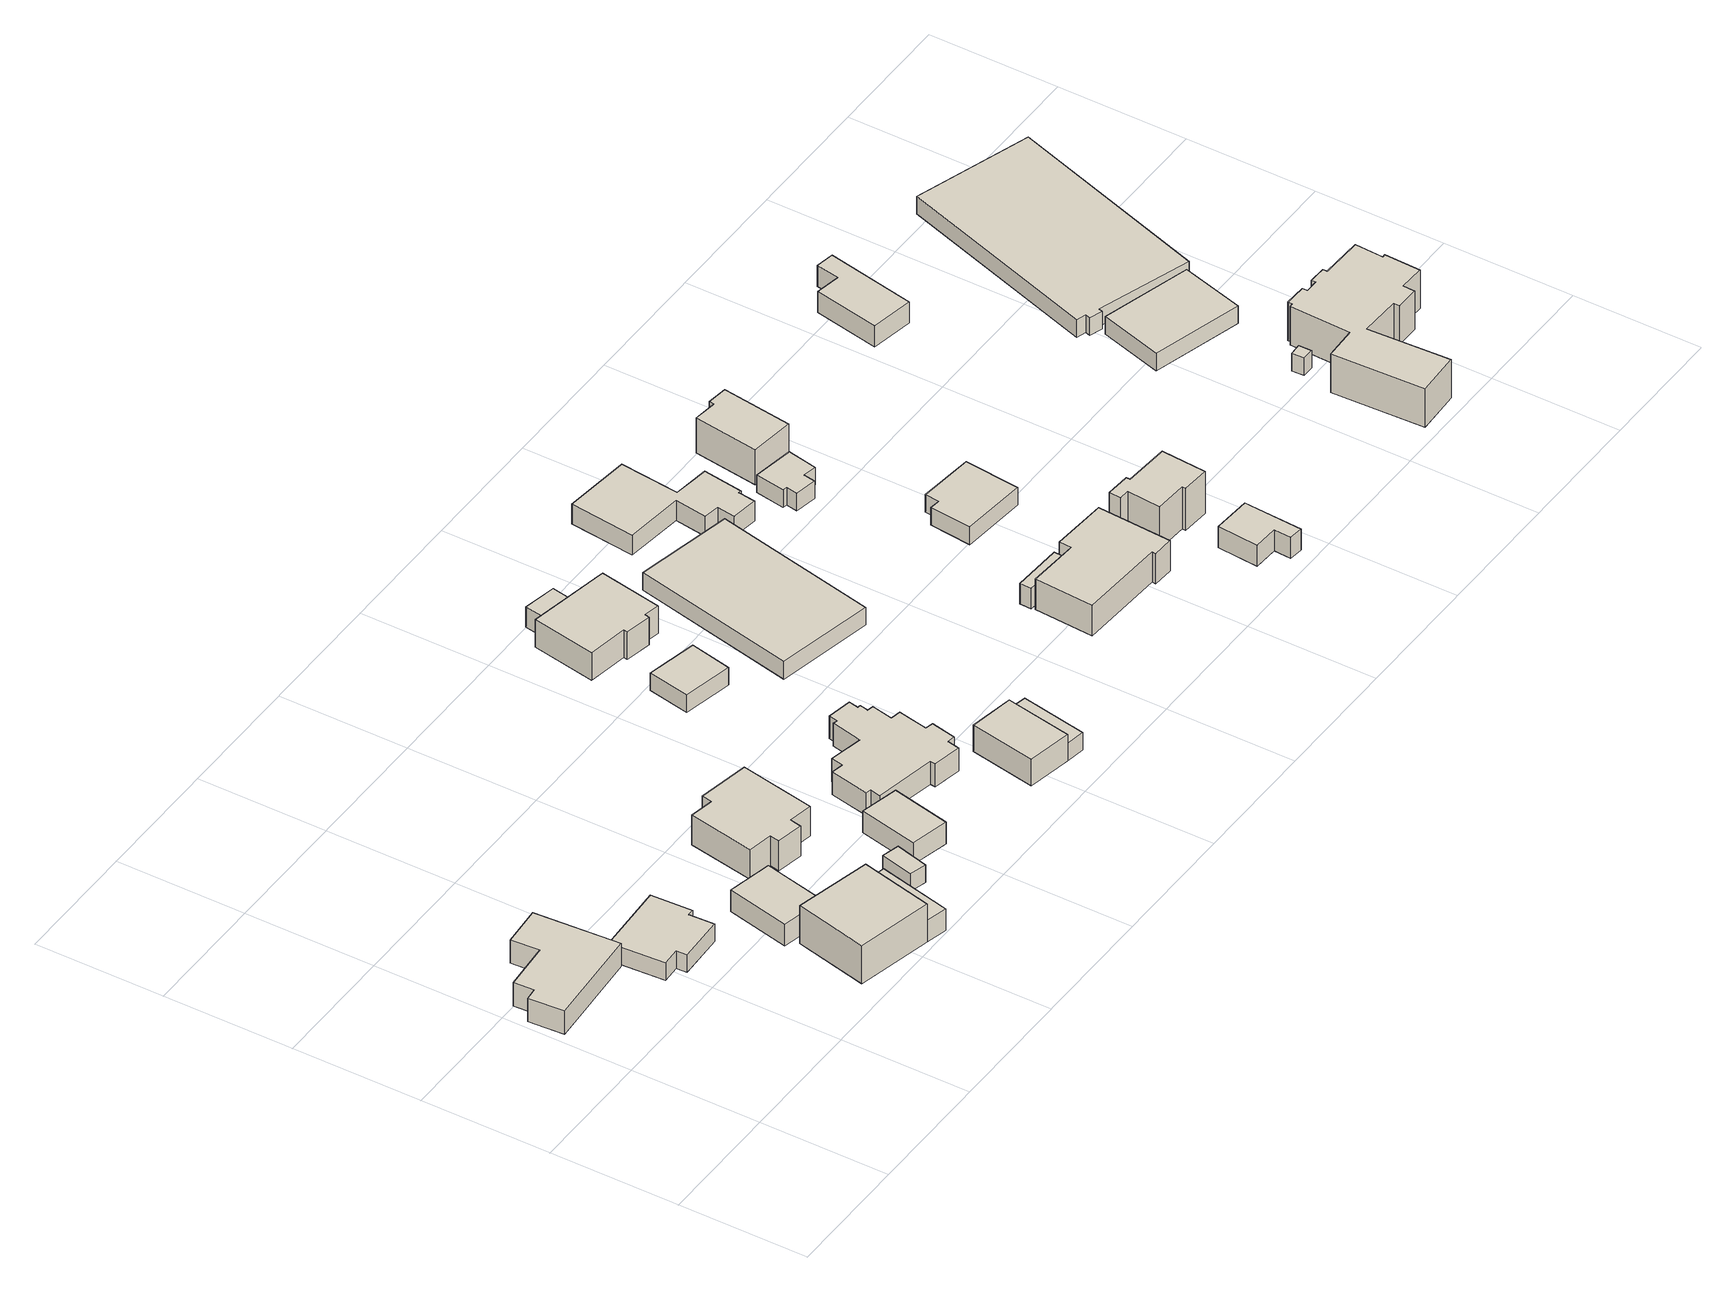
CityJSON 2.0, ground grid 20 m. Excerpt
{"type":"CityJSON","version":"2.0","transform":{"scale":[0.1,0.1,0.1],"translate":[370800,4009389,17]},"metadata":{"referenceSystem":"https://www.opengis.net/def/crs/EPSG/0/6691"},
"CityObjects":{
"building1":{"type":"Building","attributes":{"枝番":1,"利根川水系渡良瀬川洪水浸水想定区域（想定最大規模）.規模":"L2","利根川水系渡良瀬川洪水浸水想定区域（想定最大規模）.浸水ランク":"2","利根川水系渡良瀬川洪水浸水想定区域（想定最大規模）.浸水深":0.82,"利根川水系渡良瀬川洪水浸水想定区域（想定最大規模）.継続時間":11.3,"利根川水系利根川洪水浸水想定区域（計画規模）.規模":"L1","利根川水系利根川洪水浸水想定区域（計画規模）.浸水ランク":"3","利根川水系利根川洪水浸水想定区域（計画規模）.浸水深":3.58,"利根川水系利根川洪水浸水想定区域（想定最大規模）.規模":"L2","利根川水系利根川洪水浸水想定区域（想定最大規模）.浸水ランク":"3","利根川水系利根川洪水浸水想定区域（想定最大規模）.浸水深":4.52,"利根川水系谷田川洪水浸水想定区域（計画規模）.規模":"L1","利根川水系谷田川洪水浸水想定区域（想定最大規模）.規模":"L2","利根川水系谷田川洪水浸水想定区域（想定最大規模）.浸水ランク":"2","利根川水系谷田川洪水浸水想定区域（想定最大規模）.浸水深":0.637,"利根川水系谷田川洪水浸水想定区域（想定最大規模）.継続時間":5.8,"usage":"411","measuredHeight":5.2,"BuildingDetails.prefecture":"10","BuildingDetails.city":"10207","BuildingDetails.surveyYear":2016},"geometry":[{"type":"Solid","lod":"1","boundaries":[[[[0,1,2,3,4,5,6,7]],[[6,8,9,7]],[[5,10,8,6]],[[4,11,10,5]],[[3,12,11,4]],[[2,13,12,3]],[[1,14,13,2]],[[0,15,14,1]],[[7,9,15,0]],[[8,10,11,12,13,14,15,9]]]]}]},
"building2":{"type":"Building","attributes":{"枝番":1,"利根川水系渡良瀬川洪水浸水想定区域（想定最大規模）.規模":"L2","利根川水系渡良瀬川洪水浸水想定区域（想定最大規模）.浸水ランク":"2","利根川水系渡良瀬川洪水浸水想定区域（想定最大規模）.浸水深":1.02,"利根川水系渡良瀬川洪水浸水想定区域（想定最大規模）.継続時間":17,"利根川水系利根川洪水浸水想定区域（計画規模）.規模":"L1","利根川水系利根川洪水浸水想定区域（計画規模）.浸水ランク":"3","利根川水系利根川洪水浸水想定区域（計画規模）.浸水深":3.78,"利根川水系利根川洪水浸水想定区域（想定最大規模）.規模":"L2","利根川水系利根川洪水浸水想定区域（想定最大規模）.浸水ランク":"3","利根川水系利根川洪水浸水想定区域（想定最大規模）.浸水深":4.71,"利根川水系谷田川洪水浸水想定区域（計画規模）.規模":"L1","利根川水系谷田川洪水浸水想定区域（計画規模）.浸水ランク":"1","利根川水系谷田川洪水浸水想定区域（計画規模）.浸水深":0.063,"利根川水系谷田川洪水浸水想定区域（想定最大規模）.規模":"L2","利根川水系谷田川洪水浸水想定区域（想定最大規模）.浸水ランク":"2","利根川水系谷田川洪水浸水想定区域（想定最大規模）.浸水深":0.837,"利根川水系谷田川洪水浸水想定区域（想定最大規模）.継続時間":14.6,"usage":"411","measuredHeight":4.6,"BuildingDetails.prefecture":"10","BuildingDetails.city":"10207","BuildingDetails.surveyYear":2016},"geometry":[{"type":"Solid","lod":"1","boundaries":[[[[16,17,18,19,20,21,22,23]],[[22,24,25,23]],[[21,26,24,22]],[[20,27,26,21]],[[19,28,27,20]],[[18,29,28,19]],[[17,30,29,18]],[[16,31,30,17]],[[23,25,31,16]],[[24,26,27,28,29,30,31,25]]]]}]},
"building3":{"type":"Building","attributes":{"枝番":1,"利根川水系渡良瀬川洪水浸水想定区域（想定最大規模）.規模":"L2","利根川水系渡良瀬川洪水浸水想定区域（想定最大規模）.浸水ランク":"2","利根川水系渡良瀬川洪水浸水想定区域（想定最大規模）.浸水深":1.12,"利根川水系渡良瀬川洪水浸水想定区域（想定最大規模）.継続時間":24.2,"利根川水系利根川洪水浸水想定区域（計画規模）.規模":"L1","利根川水系利根川洪水浸水想定区域（計画規模）.浸水ランク":"3","利根川水系利根川洪水浸水想定区域（計画規模）.浸水深":3.86,"利根川水系利根川洪水浸水想定区域（想定最大規模）.規模":"L2","利根川水系利根川洪水浸水想定区域（想定最大規模）.浸水ランク":"3","利根川水系利根川洪水浸水想定区域（想定最大規模）.浸水深":4.79,"利根川水系谷田川洪水浸水想定区域（計画規模）.規模":"L1","利根川水系谷田川洪水浸水想定区域（計画規模）.浸水ランク":"1","利根川水系谷田川洪水浸水想定区域（計画規模）.浸水深":0.163,"利根川水系谷田川洪水浸水想定区域（想定最大規模）.規模":"L2","利根川水系谷田川洪水浸水想定区域（想定最大規模）.浸水ランク":"2","利根川水系谷田川洪水浸水想定区域（想定最大規模）.浸水深":0.937,"利根川水系谷田川洪水浸水想定区域（想定最大規模）.継続時間":21.8,"usage":"441","measuredHeight":7.2,"BuildingDetails.prefecture":"10","BuildingDetails.city":"10207","BuildingDetails.surveyYear":2016},"geometry":[{"type":"Solid","lod":"1","boundaries":[[[[32,33,34,35]],[[34,36,37,35]],[[33,38,36,34]],[[32,39,38,33]],[[35,37,39,32]],[[36,38,39,37]]]]}]},
"building4":{"type":"Building","attributes":{"枝番":1,"利根川水系渡良瀬川洪水浸水想定区域（想定最大規模）.規模":"L2","利根川水系渡良瀬川洪水浸水想定区域（想定最大規模）.浸水ランク":"2","利根川水系渡良瀬川洪水浸水想定区域（想定最大規模）.浸水深":1.03,"利根川水系渡良瀬川洪水浸水想定区域（想定最大規模）.継続時間":17.9,"利根川水系利根川洪水浸水想定区域（計画規模）.規模":"L1","利根川水系利根川洪水浸水想定区域（計画規模）.浸水ランク":"3","利根川水系利根川洪水浸水想定区域（計画規模）.浸水深":3.76,"利根川水系利根川洪水浸水想定区域（想定最大規模）.規模":"L2","利根川水系利根川洪水浸水想定区域（想定最大規模）.浸水ランク":"3","利根川水系利根川洪水浸水想定区域（想定最大規模）.浸水深":4.69,"利根川水系谷田川洪水浸水想定区域（計画規模）.規模":"L1","利根川水系谷田川洪水浸水想定区域（計画規模）.浸水ランク":"1","利根川水系谷田川洪水浸水想定区域（計画規模）.浸水深":0.063,"利根川水系谷田川洪水浸水想定区域（想定最大規模）.規模":"L2","利根川水系谷田川洪水浸水想定区域（想定最大規模）.浸水ランク":"2","利根川水系谷田川洪水浸水想定区域（想定最大規模）.浸水深":0.837,"利根川水系谷田川洪水浸水想定区域（想定最大規模）.継続時間":17.3,"usage":"411","measuredHeight":4,"BuildingDetails.prefecture":"10","BuildingDetails.city":"10207","BuildingDetails.surveyYear":2016},"geometry":[{"type":"Solid","lod":"1","boundaries":[[[[40,41,42,43]],[[42,44,45,43]],[[41,46,44,42]],[[40,47,46,41]],[[43,45,47,40]],[[44,46,47,45]]]]}]},
"building5":{"type":"Building","attributes":{"枝番":1,"利根川水系渡良瀬川洪水浸水想定区域（想定最大規模）.規模":"L2","利根川水系渡良瀬川洪水浸水想定区域（想定最大規模）.浸水ランク":"2","利根川水系渡良瀬川洪水浸水想定区域（想定最大規模）.浸水深":1.23,"利根川水系渡良瀬川洪水浸水想定区域（想定最大規模）.継続時間":24.2,"利根川水系利根川洪水浸水想定区域（計画規模）.規模":"L1","利根川水系利根川洪水浸水想定区域（計画規模）.浸水ランク":"3","利根川水系利根川洪水浸水想定区域（計画規模）.浸水深":3.96,"利根川水系利根川洪水浸水想定区域（想定最大規模）.規模":"L2","利根川水系利根川洪水浸水想定区域（想定最大規模）.浸水ランク":"3","利根川水系利根川洪水浸水想定区域（想定最大規模）.浸水深":4.89,"利根川水系谷田川洪水浸水想定区域（計画規模）.規模":"L1","利根川水系谷田川洪水浸水想定区域（計画規模）.浸水ランク":"1","利根川水系谷田川洪水浸水想定区域（計画規模）.浸水深":0.263,"利根川水系谷田川洪水浸水想定区域（想定最大規模）.規模":"L2","利根川水系谷田川洪水浸水想定区域（想定最大規模）.浸水ランク":"2","利根川水系谷田川洪水浸水想定区域（想定最大規模）.浸水深":1.04,"利根川水系谷田川洪水浸水想定区域（想定最大規模）.継続時間":21.8,"measuredHeight":4.7,"BuildingDetails.prefecture":"10","BuildingDetails.city":"10207"},"geometry":[{"type":"Solid","lod":"1","boundaries":[[[[35,34,48,49]],[[48,50,51,49]],[[34,52,50,48]],[[35,53,52,34]],[[49,51,53,35]],[[50,52,53,51]]]]}]},
"building6":{"type":"Building","attributes":{"枝番":1,"利根川水系渡良瀬川洪水浸水想定区域（想定最大規模）.規模":"L2","利根川水系渡良瀬川洪水浸水想定区域（想定最大規模）.浸水ランク":"2","利根川水系渡良瀬川洪水浸水想定区域（想定最大規模）.浸水深":1.12,"利根川水系渡良瀬川洪水浸水想定区域（想定最大規模）.継続時間":24.2,"利根川水系利根川洪水浸水想定区域（計画規模）.規模":"L1","利根川水系利根川洪水浸水想定区域（計画規模）.浸水ランク":"3","利根川水系利根川洪水浸水想定区域（計画規模）.浸水深":3.85,"利根川水系利根川洪水浸水想定区域（想定最大規模）.規模":"L2","利根川水系利根川洪水浸水想定区域（想定最大規模）.浸水ランク":"3","利根川水系利根川洪水浸水想定区域（想定最大規模）.浸水深":4.78,"利根川水系谷田川洪水浸水想定区域（計画規模）.規模":"L1","利根川水系谷田川洪水浸水想定区域（計画規模）.浸水ランク":"1","利根川水系谷田川洪水浸水想定区域（計画規模）.浸水深":0.163,"利根川水系谷田川洪水浸水想定区域（想定最大規模）.規模":"L2","利根川水系谷田川洪水浸水想定区域（想定最大規模）.浸水ランク":"2","利根川水系谷田川洪水浸水想定区域（想定最大規模）.浸水深":0.937,"利根川水系谷田川洪水浸水想定区域（想定最大規模）.継続時間":21.8,"usage":"411","BuildingDetails.prefecture":"10","BuildingDetails.city":"10207","BuildingDetails.surveyYear":2016},"geometry":[{"type":"Solid","lod":"1","boundaries":[[[[54,55,56,57]],[[56,58,59,57]],[[55,60,58,56]],[[54,61,60,55]],[[57,59,61,54]],[[58,60,61,59]]]]}]},
"building7":{"type":"Building","attributes":{"枝番":1,"利根川水系渡良瀬川洪水浸水想定区域（想定最大規模）.規模":"L2","利根川水系渡良瀬川洪水浸水想定区域（想定最大規模）.浸水ランク":"2","利根川水系渡良瀬川洪水浸水想定区域（想定最大規模）.浸水深":0.51,"利根川水系渡良瀬川洪水浸水想定区域（想定最大規模）.継続時間":17.9,"利根川水系利根川洪水浸水想定区域（計画規模）.規模":"L1","利根川水系利根川洪水浸水想定区域（計画規模）.浸水ランク":"3","利根川水系利根川洪水浸水想定区域（計画規模）.浸水深":3.28,"利根川水系利根川洪水浸水想定区域（想定最大規模）.規模":"L2","利根川水系利根川洪水浸水想定区域（想定最大規模）.浸水ランク":"3","利根川水系利根川洪水浸水想定区域（想定最大規模）.浸水深":4.21,"利根川水系谷田川洪水浸水想定区域（計画規模）.規模":"L1","利根川水系谷田川洪水浸水想定区域（計画規模）.浸水ランク":"1","利根川水系谷田川洪水浸水想定区域（計画規模）.浸水深":0.063,"利根川水系谷田川洪水浸水想定区域（想定最大規模）.規模":"L2","利根川水系谷田川洪水浸水想定区域（想定最大規模）.浸水ランク":"1","利根川水系谷田川洪水浸水想定区域（想定最大規模）.浸水深":0.337,"利根川水系谷田川洪水浸水想定区域（想定最大規模）.継続時間":17.3,"usage":"411","measuredHeight":7.4,"BuildingDetails.prefecture":"10","BuildingDetails.city":"10207","BuildingDetails.surveyYear":2016},"geometry":[{"type":"Solid","lod":"1","boundaries":[[[[62,63,64,65,66,67,68,69,70,71]],[[70,72,73,71]],[[69,74,72,70]],[[68,75,74,69]],[[67,76,75,68]],[[66,77,76,67]],[[65,78,77,66]],[[64,79,78,65]],[[63,80,79,64]],[[62,81,80,63]],[[71,73,81,62]],[[72,74,75,76,77,78,79,80,81,73]]]]}]},
"building8":{"type":"Building","attributes":{"枝番":1,"利根川水系渡良瀬川洪水浸水想定区域（想定最大規模）.規模":"L2","利根川水系渡良瀬川洪水浸水想定区域（想定最大規模）.浸水ランク":"2","利根川水系渡良瀬川洪水浸水想定区域（想定最大規模）.浸水深":1.11,"利根川水系渡良瀬川洪水浸水想定区域（想定最大規模）.継続時間":18.5,"利根川水系利根川洪水浸水想定区域（計画規模）.規模":"L1","利根川水系利根川洪水浸水想定区域（計画規模）.浸水ランク":"3","利根川水系利根川洪水浸水想定区域（計画規模）.浸水深":3.85,"利根川水系利根川洪水浸水想定区域（想定最大規模）.規模":"L2","利根川水系利根川洪水浸水想定区域（想定最大規模）.浸水ランク":"3","利根川水系利根川洪水浸水想定区域（想定最大規模）.浸水深":4.78,"利根川水系谷田川洪水浸水想定区域（計画規模）.規模":"L1","利根川水系谷田川洪水浸水想定区域（計画規模）.浸水ランク":"1","利根川水系谷田川洪水浸水想定区域（計画規模）.浸水深":0.163,"利根川水系谷田川洪水浸水想定区域（想定最大規模）.規模":"L2","利根川水系谷田川洪水浸水想定区域（想定最大規模）.浸水ランク":"2","利根川水系谷田川洪水浸水想定区域（想定最大規模）.浸水深":0.937,"利根川水系谷田川洪水浸水想定区域（想定最大規模）.継続時間":18.9,"usage":"411","measuredHeight":5,"BuildingDetails.prefecture":"10","BuildingDetails.city":"10207","BuildingDetails.surveyYear":2016},"geometry":[{"type":"Solid","lod":"1","boundaries":[[[[82,83,84,85]],[[84,86,87,85]],[[83,88,86,84]],[[82,89,88,83]],[[85,87,89,82]],[[86,88,89,87]]]]}]},
"building9":{"type":"Building","attributes":{"枝番":1,"利根川水系渡良瀬川洪水浸水想定区域（想定最大規模）.規模":"L2","利根川水系渡良瀬川洪水浸水想定区域（想定最大規模）.浸水ランク":"2","利根川水系渡良瀬川洪水浸水想定区域（想定最大規模）.浸水深":0.91,"利根川水系渡良瀬川洪水浸水想定区域（想定最大規模）.継続時間":18.5,"利根川水系利根川洪水浸水想定区域（計画規模）.規模":"L1","利根川水系利根川洪水浸水想定区域（計画規模）.浸水ランク":"3","利根川水系利根川洪水浸水想定区域（計画規模）.浸水深":3.65,"利根川水系利根川洪水浸水想定区域（想定最大規模）.規模":"L2","利根川水系利根川洪水浸水想定区域（想定最大規模）.浸水ランク":"3","利根川水系利根川洪水浸水想定区域（想定最大規模）.浸水深":4.58,"利根川水系谷田川洪水浸水想定区域（計画規模）.規模":"L1","利根川水系谷田川洪水浸水想定区域（計画規模）.浸水ランク":"1","利根川水系谷田川洪水浸水想定区域（計画規模）.浸水深":0.063,"利根川水系谷田川洪水浸水想定区域（想定最大規模）.規模":"L2","利根川水系谷田川洪水浸水想定区域（想定最大規模）.浸水ランク":"2","利根川水系谷田川洪水浸水想定区域（想定最大規模）.浸水深":0.737,"利根川水系谷田川洪水浸水想定区域（想定最大規模）.継続時間":18.9,"usage":"411","measuredHeight":7.9,"BuildingDetails.prefecture":"10","BuildingDetails.city":"10207","BuildingDetails.surveyYear":2016},"geometry":[{"type":"Solid","lod":"1","boundaries":[[[[90,91,92,93,94,95,96,97,98,99,100,101,102,103,104,105,106,107,108,109,110,111,112,113]],[[112,114,115,113]],[[111,116,114,112]],[[110,117,116,111]],[[109,118,117,110]],[[108,119,118,109]],[[107,120,119,108]],[[106,121,120,107]],[[105,122,121,106]],[[104,123,122,105]],[[103,124,123,104]],[[102,125,124,103]],[[101,126,125,102]],[[100,127,126,101]],[[99,128,127,100]],[[98,129,128,99]],[[97,130,129,98]],[[96,131,130,97]],[[95,132,131,96]],[[94,133,132,95]],[[93,134,133,94]],[[92,135,134,93]],[[91,136,135,92]],[[90,137,136,91]],[[113,115,137,90]],[[114,116,117,118,119,120,121,122,123,124,125,126,127,128,129,130,131,132,133,134,135,136,137,115]]]]}]},
"building10":{"type":"Building","attributes":{"枝番":1,"利根川水系渡良瀬川洪水浸水想定区域（想定最大規模）.規模":"L2","利根川水系渡良瀬川洪水浸水想定区域（想定最大規模）.浸水ランク":"2","利根川水系渡良瀬川洪水浸水想定区域（想定最大規模）.浸水深":1.31,"利根川水系渡良瀬川洪水浸水想定区域（想定最大規模）.継続時間":18.5,"利根川水系利根川洪水浸水想定区域（計画規模）.規模":"L1","利根川水系利根川洪水浸水想定区域（計画規模）.浸水ランク":"3","利根川水系利根川洪水浸水想定区域（計画規模）.浸水深":4.05,"利根川水系利根川洪水浸水想定区域（想定最大規模）.規模":"L2","利根川水系利根川洪水浸水想定区域（想定最大規模）.浸水ランク":"3","利根川水系利根川洪水浸水想定区域（想定最大規模）.浸水深":4.98,"利根川水系谷田川洪水浸水想定区域（計画規模）.規模":"L1","利根川水系谷田川洪水浸水想定区域（計画規模）.浸水ランク":"1","利根川水系谷田川洪水浸水想定区域（計画規模）.浸水深":0.363,"利根川水系谷田川洪水浸水想定区域（想定最大規模）.規模":"L2","利根川水系谷田川洪水浸水想定区域（想定最大規模）.浸水ランク":"2","利根川水系谷田川洪水浸水想定区域（想定最大規模）.浸水深":1.14,"利根川水系谷田川洪水浸水想定区域（想定最大規模）.継続時間":18.9,"usage":"411","measuredHeight":5,"BuildingDetails.prefecture":"10","BuildingDetails.city":"10207","BuildingDetails.surveyYear":2016},"geometry":[{"type":"Solid","lod":"1","boundaries":[[[[138,139,140,141]],[[140,142,143,141]],[[139,144,142,140]],[[138,145,144,139]],[[141,143,145,138]],[[142,144,145,143]]]]}]},
"building11":{"type":"Building","attributes":{"枝番":1,"利根川水系渡良瀬川洪水浸水想定区域（想定最大規模）.規模":"L2","利根川水系渡良瀬川洪水浸水想定区域（想定最大規模）.浸水ランク":"2","利根川水系渡良瀬川洪水浸水想定区域（想定最大規模）.浸水深":1,"利根川水系渡良瀬川洪水浸水想定区域（想定最大規模）.継続時間":13.2,"利根川水系利根川洪水浸水想定区域（計画規模）.規模":"L1","利根川水系利根川洪水浸水想定区域（計画規模）.浸水ランク":"3","利根川水系利根川洪水浸水想定区域（計画規模）.浸水深":3.79,"利根川水系利根川洪水浸水想定区域（想定最大規模）.規模":"L2","利根川水系利根川洪水浸水想定区域（想定最大規模）.浸水ランク":"3","利根川水系利根川洪水浸水想定区域（想定最大規模）.浸水深":4.72,"利根川水系谷田川洪水浸水想定区域（計画規模）.規模":"L1","利根川水系谷田川洪水浸水想定区域（計画規模）.浸水ランク":"1","利根川水系谷田川洪水浸水想定区域（計画規模）.浸水深":0.063,"利根川水系谷田川洪水浸水想定区域（想定最大規模）.規模":"L2","利根川水系谷田川洪水浸水想定区域（想定最大規模）.浸水ランク":"2","利根川水系谷田川洪水浸水想定区域（想定最大規模）.浸水深":0.836,"利根川水系谷田川洪水浸水想定区域（想定最大規模）.継続時間":7.4,"BuildingDetails.prefecture":"10","BuildingDetails.city":"10207"},"geometry":[{"type":"Solid","lod":"1","boundaries":[[[[146,147,148,149]],[[148,150,151,149]],[[147,152,150,148]],[[146,153,152,147]],[[149,151,153,146]],[[150,152,153,151]]]]}]},
"building12":{"type":"Building","attributes":{"枝番":1,"利根川水系渡良瀬川洪水浸水想定区域（想定最大規模）.規模":"L2","利根川水系渡良瀬川洪水浸水想定区域（想定最大規模）.浸水ランク":"2","利根川水系渡良瀬川洪水浸水想定区域（想定最大規模）.浸水深":1.31,"利根川水系渡良瀬川洪水浸水想定区域（想定最大規模）.継続時間":35.3,"利根川水系利根川洪水浸水想定区域（計画規模）.規模":"L1","利根川水系利根川洪水浸水想定区域（計画規模）.浸水ランク":"3","利根川水系利根川洪水浸水想定区域（計画規模）.浸水深":4.05,"利根川水系利根川洪水浸水想定区域（想定最大規模）.規模":"L2","利根川水系利根川洪水浸水想定区域（想定最大規模）.浸水ランク":"3","利根川水系利根川洪水浸水想定区域（想定最大規模）.浸水深":4.98,"利根川水系谷田川洪水浸水想定区域（計画規模）.規模":"L1","利根川水系谷田川洪水浸水想定区域（計画規模）.浸水ランク":"1","利根川水系谷田川洪水浸水想定区域（計画規模）.浸水深":0.363,"利根川水系谷田川洪水浸水想定区域（想定最大規模）.規模":"L2","利根川水系谷田川洪水浸水想定区域（想定最大規模）.浸水ランク":"2","利根川水系谷田川洪水浸水想定区域（想定最大規模）.浸水深":1.14,"利根川水系谷田川洪水浸水想定区域（想定最大規模）.継続時間":22.7,"measuredHeight":3.7,"BuildingDetails.prefecture":"10","BuildingDetails.city":"10207"},"geometry":[{"type":"Solid","lod":"1","boundaries":[[[[141,140,154,155]],[[154,156,157,155]],[[140,158,156,154]],[[141,159,158,140]],[[155,157,159,141]],[[156,158,159,157]]]]}]},
"building13":{"type":"Building","attributes":{"枝番":1,"利根川水系渡良瀬川洪水浸水想定区域（想定最大規模）.規模":"L2","利根川水系渡良瀬川洪水浸水想定区域（想定最大規模）.浸水ランク":"2","利根川水系渡良瀬川洪水浸水想定区域（想定最大規模）.浸水深":0.6,"利根川水系渡良瀬川洪水浸水想定区域（想定最大規模）.継続時間":8.7,"利根川水系利根川洪水浸水想定区域（計画規模）.規模":"L1","利根川水系利根川洪水浸水想定区域（計画規模）.浸水ランク":"3","利根川水系利根川洪水浸水想定区域（計画規模）.浸水深":3.38,"利根川水系利根川洪水浸水想定区域（想定最大規模）.規模":"L2","利根川水系利根川洪水浸水想定区域（想定最大規模）.浸水ランク":"3","利根川水系利根川洪水浸水想定区域（想定最大規模）.浸水深":4.32,"利根川水系谷田川洪水浸水想定区域（想定最大規模）.規模":"L2","利根川水系谷田川洪水浸水想定区域（想定最大規模）.浸水ランク":"1","利根川水系谷田川洪水浸水想定区域（想定最大規模）.浸水深":0.436,"利根川水系谷田川洪水浸水想定区域（想定最大規模）.継続時間":3.5,"usage":"411","measuredHeight":5.9,"BuildingDetails.prefecture":"10","BuildingDetails.city":"10207","BuildingDetails.surveyYear":2016},"geometry":[{"type":"Solid","lod":"1","boundaries":[[[[160,161,162,163,164,165,166,167]],[[166,168,169,167]],[[165,170,168,166]],[[164,171,170,165]],[[163,172,171,164]],[[162,173,172,163]],[[161,174,173,162]],[[160,175,174,161]],[[167,169,175,160]],[[168,170,171,172,173,174,175,169]]]]}]},
"building14":{"type":"Building","attributes":{"枝番":1,"利根川水系渡良瀬川洪水浸水想定区域（想定最大規模）.規模":"L2","利根川水系渡良瀬川洪水浸水想定区域（想定最大規模）.浸水ランク":"2","利根川水系渡良瀬川洪水浸水想定区域（想定最大規模）.浸水深":0.6,"利根川水系渡良瀬川洪水浸水想定区域（想定最大規模）.継続時間":8.7,"利根川水系利根川洪水浸水想定区域（計画規模）.規模":"L1","利根川水系利根川洪水浸水想定区域（計画規模）.浸水ランク":"3","利根川水系利根川洪水浸水想定区域（計画規模）.浸水深":3.38,"利根川水系利根川洪水浸水想定区域（想定最大規模）.規模":"L2","利根川水系利根川洪水浸水想定区域（想定最大規模）.浸水ランク":"3","利根川水系利根川洪水浸水想定区域（想定最大規模）.浸水深":4.32,"利根川水系谷田川洪水浸水想定区域（想定最大規模）.規模":"L2","利根川水系谷田川洪水浸水想定区域（想定最大規模）.浸水ランク":"1","利根川水系谷田川洪水浸水想定区域（想定最大規模）.浸水深":0.436,"利根川水系谷田川洪水浸水想定区域（想定最大規模）.継続時間":3.5,"measuredHeight":4.1,"BuildingDetails.prefecture":"10","BuildingDetails.city":"10207"},"geometry":[{"type":"Solid","lod":"1","boundaries":[[[[176,177,178,179]],[[178,180,181,179]],[[177,182,180,178]],[[176,183,182,177]],[[179,181,183,176]],[[180,182,183,181]]]]}]},
"building15":{"type":"Building","attributes":{"枝番":1,"利根川水系渡良瀬川洪水浸水想定区域（想定最大規模）.規模":"L2","利根川水系渡良瀬川洪水浸水想定区域（想定最大規模）.浸水ランク":"2","利根川水系渡良瀬川洪水浸水想定区域（想定最大規模）.浸水深":1.2,"利根川水系渡良瀬川洪水浸水想定区域（想定最大規模）.継続時間":15.9,"利根川水系利根川洪水浸水想定区域（計画規模）.規模":"L1","利根川水系利根川洪水浸水想定区域（計画規模）.浸水ランク":"3","利根川水系利根川洪水浸水想定区域（計画規模）.浸水深":3.97,"利根川水系利根川洪水浸水想定区域（想定最大規模）.規模":"L2","利根川水系利根川洪水浸水想定区域（想定最大規模）.浸水ランク":"3","利根川水系利根川洪水浸水想定区域（想定最大規模）.浸水深":4.9,"利根川水系谷田川洪水浸水想定区域（計画規模）.規模":"L1","利根川水系谷田川洪水浸水想定区域（計画規模）.浸水ランク":"1","利根川水系谷田川洪水浸水想定区域（計画規模）.浸水深":0.263,"利根川水系谷田川洪水浸水想定区域（想定最大規模）.規模":"L2","利根川水系谷田川洪水浸水想定区域（想定最大規模）.浸水ランク":"2","利根川水系谷田川洪水浸水想定区域（想定最大規模）.浸水深":1.04,"利根川水系谷田川洪水浸水想定区域（想定最大規模）.継続時間":10.7,"BuildingDetails.prefecture":"10","BuildingDetails.city":"10207"},"geometry":[{"type":"Solid","lod":"1","boundaries":[[[[184,185,186,187]],[[186,188,189,187]],[[185,190,188,186]],[[184,191,190,185]],[[187,189,191,184]],[[188,190,191,189]]]]}]},
"building16":{"type":"Building","attributes":{"枝番":1,"利根川水系渡良瀬川洪水浸水想定区域（想定最大規模）.規模":"L2","利根川水系渡良瀬川洪水浸水想定区域（想定最大規模）.浸水ランク":"2","利根川水系渡良瀬川洪水浸水想定区域（想定最大規模）.浸水深":0.7,"利根川水系渡良瀬川洪水浸水想定区域（想定最大規模）.継続時間":35.3,"利根川水系利根川洪水浸水想定区域（計画規模）.規模":"L1","利根川水系利根川洪水浸水想定区域（計画規模）.浸水ランク":"3","利根川水系利根川洪水浸水想定区域（計画規模）.浸水深":3.45,"利根川水系利根川洪水浸水想定区域（想定最大規模）.規模":"L2","利根川水系利根川洪水浸水想定区域（想定最大規模）.浸水ランク":"3","利根川水系利根川洪水浸水想定区域（想定最大規模）.浸水深":4.38,"利根川水系谷田川洪水浸水想定区域（計画規模）.規模":"L1","利根川水系谷田川洪水浸水想定区域（想定最大規模）.規模":"L2","利根川水系谷田川洪水浸水想定区域（想定最大規模）.浸水ランク":"2","利根川水系谷田川洪水浸水想定区域（想定最大規模）.浸水深":0.536,"利根川水系谷田川洪水浸水想定区域（想定最大規模）.継続時間":22.7,"measuredHeight":7.6,"BuildingDetails.prefecture":"10","BuildingDetails.city":"10207"},"geometry":[{"type":"Solid","lod":"1","boundaries":[[[[192,193,194,195]],[[194,196,197,195]],[[193,198,196,194]],[[192,199,198,193]],[[195,197,199,192]],[[196,198,199,197]]]]}]},
"building17":{"type":"Building","attributes":{"枝番":1,"利根川水系渡良瀬川洪水浸水想定区域（想定最大規模）.規模":"L2","利根川水系渡良瀬川洪水浸水想定区域（想定最大規模）.浸水ランク":"2","利根川水系渡良瀬川洪水浸水想定区域（想定最大規模）.浸水深":0.7,"利根川水系渡良瀬川洪水浸水想定区域（想定最大規模）.継続時間":15.9,"利根川水系利根川洪水浸水想定区域（計画規模）.規模":"L1","利根川水系利根川洪水浸水想定区域（計画規模）.浸水ランク":"3","利根川水系利根川洪水浸水想定区域（計画規模）.浸水深":3.48,"利根川水系利根川洪水浸水想定区域（想定最大規模）.規模":"L2","利根川水系利根川洪水浸水想定区域（想定最大規模）.浸水ランク":"3","利根川水系利根川洪水浸水想定区域（想定最大規模）.浸水深":4.41,"利根川水系谷田川洪水浸水想定区域（計画規模）.規模":"L1","利根川水系谷田川洪水浸水想定区域（計画規模）.浸水ランク":"1","利根川水系谷田川洪水浸水想定区域（計画規模）.浸水深":0.163,"利根川水系谷田川洪水浸水想定区域（想定最大規模）.規模":"L2","利根川水系谷田川洪水浸水想定区域（想定最大規模）.浸水ランク":"2","利根川水系谷田川洪水浸水想定区域（想定最大規模）.浸水深":0.536,"利根川水系谷田川洪水浸水想定区域（想定最大規模）.継続時間":10.7,"usage":"411","measuredHeight":5.5,"BuildingDetails.prefecture":"10","BuildingDetails.city":"10207","BuildingDetails.surveyYear":2016},"geometry":[{"type":"Solid","lod":"1","boundaries":[[[[200,201,202,203,204,205,206,207,208,209,210,211]],[[210,212,213,211]],[[209,214,212,210]],[[208,215,214,209]],[[207,216,215,208]],[[206,217,216,207]],[[205,218,217,206]],[[204,219,218,205]],[[203,220,219,204]],[[202,221,220,203]],[[201,222,221,202]],[[200,223,222,201]],[[211,213,223,200]],[[212,214,215,216,217,218,219,220,221,222,223,213]]]]}]},
"building18":{"type":"Building","attributes":{"枝番":1,"利根川水系渡良瀬川洪水浸水想定区域（想定最大規模）.規模":"L2","利根川水系渡良瀬川洪水浸水想定区域（想定最大規模）.浸水ランク":"2","利根川水系渡良瀬川洪水浸水想定区域（想定最大規模）.浸水深":0.71,"利根川水系渡良瀬川洪水浸水想定区域（想定最大規模）.継続時間":13.4,"利根川水系利根川洪水浸水想定区域（計画規模）.規模":"L1","利根川水系利根川洪水浸水想定区域（計画規模）.浸水ランク":"3","利根川水系利根川洪水浸水想定区域（計画規模）.浸水深":3.45,"利根川水系利根川洪水浸水想定区域（想定最大規模）.規模":"L2","利根川水系利根川洪水浸水想定区域（想定最大規模）.浸水ランク":"3","利根川水系利根川洪水浸水想定区域（想定最大規模）.浸水深":4.38,"利根川水系谷田川洪水浸水想定区域（計画規模）.規模":"L1","利根川水系谷田川洪水浸水想定区域（想定最大規模）.規模":"L2","利根川水系谷田川洪水浸水想定区域（想定最大規模）.浸水ランク":"2","利根川水系谷田川洪水浸水想定区域（想定最大規模）.浸水深":0.537,"利根川水系谷田川洪水浸水想定区域（想定最大規模）.継続時間":7.4,"usage":"411","measuredHeight":8.1,"BuildingDetails.prefecture":"10","BuildingDetails.city":"10207","BuildingDetails.surveyYear":2016},"geometry":[{"type":"Solid","lod":"1","boundaries":[[[[224,225,226,227,228,229,230,231]],[[230,232,233,231]],[[229,234,232,230]],[[228,235,234,229]],[[227,236,235,228]],[[226,237,236,227]],[[225,238,237,226]],[[224,239,238,225]],[[231,233,239,224]],[[232,234,235,236,237,238,239,233]]]]}]},
"building19":{"type":"Building","attributes":{"枝番":1,"利根川水系渡良瀬川洪水浸水想定区域（想定最大規模）.規模":"L2","利根川水系渡良瀬川洪水浸水想定区域（想定最大規模）.浸水ランク":"2","利根川水系渡良瀬川洪水浸水想定区域（想定最大規模）.浸水深":0.9,"利根川水系渡良瀬川洪水浸水想定区域（想定最大規模）.継続時間":15.9,"利根川水系利根川洪水浸水想定区域（計画規模）.規模":"L1","利根川水系利根川洪水浸水想定区域（計画規模）.浸水ランク":"3","利根川水系利根川洪水浸水想定区域（計画規模）.浸水深":3.66,"利根川水系利根川洪水浸水想定区域（想定最大規模）.規模":"L2","利根川水系利根川洪水浸水想定区域（想定最大規模）.浸水ランク":"3","利根川水系利根川洪水浸水想定区域（想定最大規模）.浸水深":4.58,"利根川水系谷田川洪水浸水想定区域（計画規模）.規模":"L1","利根川水系谷田川洪水浸水想定区域（想定最大規模）.規模":"L2","利根川水系谷田川洪水浸水想定区域（想定最大規模）.浸水ランク":"2","利根川水系谷田川洪水浸水想定区域（想定最大規模）.浸水深":0.736,"利根川水系谷田川洪水浸水想定区域（想定最大規模）.継続時間":10.7,"BuildingDetails.prefecture":"10","BuildingDetails.city":"10207"},"geometry":[{"type":"Solid","lod":"1","boundaries":[[[[240,241,242,243,244,245,246,247]],[[246,248,249,247]],[[245,250,248,246]],[[244,251,250,245]],[[243,252,251,244]],[[242,253,252,243]],[[241,254,253,242]],[[240,255,254,241]],[[247,249,255,240]],[[248,250,251,252,253,254,255,249]]]]}]},
"building20":{"type":"Building","attributes":{"枝番":1,"利根川水系渡良瀬川洪水浸水想定区域（想定最大規模）.規模":"L2","利根川水系渡良瀬川洪水浸水想定区域（想定最大規模）.浸水ランク":"2","利根川水系渡良瀬川洪水浸水想定区域（想定最大規模）.浸水深":1,"利根川水系渡良瀬川洪水浸水想定区域（想定最大規模）.継続時間":15.4,"利根川水系利根川洪水浸水想定区域（計画規模）.規模":"L1","利根川水系利根川洪水浸水想定区域（計画規模）.浸水ランク":"3","利根川水系利根川洪水浸水想定区域（計画規模）.浸水深":3.75,"利根川水系利根川洪水浸水想定区域（想定最大規模）.規模":"L2","利根川水系利根川洪水浸水想定区域（想定最大規模）.浸水ランク":"3","利根川水系利根川洪水浸水想定区域（想定最大規模）.浸水深":4.68,"利根川水系谷田川洪水浸水想定区域（計画規模）.規模":"L1","利根川水系谷田川洪水浸水想定区域（計画規模）.浸水ランク":"1","利根川水系谷田川洪水浸水想定区域（計画規模）.浸水深":0.063,"利根川水系谷田川洪水浸水想定区域（想定最大規模）.規模":"L2","利根川水系谷田川洪水浸水想定区域（想定最大規模）.浸水ランク":"2","利根川水系谷田川洪水浸水想定区域（想定最大規模）.浸水深":0.836,"利根川水系谷田川洪水浸水想定区域（想定最大規模）.継続時間":9.8,"usage":"411","BuildingDetails.prefecture":"10","BuildingDetails.city":"10207","BuildingDetails.surveyYear":2016},"geometry":[{"type":"Solid","lod":"1","boundaries":[[[[256,257,258,259,260,261]],[[260,262,263,261]],[[259,264,262,260]],[[258,265,264,259]],[[257,266,265,258]],[[256,267,266,257]],[[261,263,267,256]],[[262,264,265,266,267,263]]]]}]},
"building21":{"type":"Building","attributes":{"枝番":1,"利根川水系渡良瀬川洪水浸水想定区域（想定最大規模）.規模":"L2","利根川水系渡良瀬川洪水浸水想定区域（想定最大規模）.浸水ランク":"2","利根川水系渡良瀬川洪水浸水想定区域（想定最大規模）.浸水深":0.7,"利根川水系渡良瀬川洪水浸水想定区域（想定最大規模）.継続時間":13.2,"利根川水系利根川洪水浸水想定区域（計画規模）.規模":"L1","利根川水系利根川洪水浸水想定区域（計画規模）.浸水ランク":"3","利根川水系利根川洪水浸水想定区域（計画規模）.浸水深":3.48,"利根川水系利根川洪水浸水想定区域（想定最大規模）.規模":"L2","利根川水系利根川洪水浸水想定区域（想定最大規模）.浸水ランク":"3","利根川水系利根川洪水浸水想定区域（想定最大規模）.浸水深":4.4,"利根川水系谷田川洪水浸水想定区域（計画規模）.規模":"L1","利根川水系谷田川洪水浸水想定区域（想定最大規模）.規模":"L2","利根川水系谷田川洪水浸水想定区域（想定最大規模）.浸水ランク":"2","利根川水系谷田川洪水浸水想定区域（想定最大規模）.浸水深":0.536,"利根川水系谷田川洪水浸水想定区域（想定最大規模）.継続時間":7.4,"usage":"411","measuredHeight":7,"BuildingDetails.prefecture":"10","BuildingDetails.city":"10207","BuildingDetails.surveyYear":2016},"geometry":[{"type":"Solid","lod":"1","boundaries":[[[[268,269,270,271,272,273]],[[272,274,275,273]],[[271,276,274,272]],[[270,277,276,271]],[[269,278,277,270]],[[268,279,278,269]],[[273,275,279,268]],[[274,276,277,278,279,275]]]]}]},
"building22":{"type":"Building","attributes":{"枝番":1,"利根川水系渡良瀬川洪水浸水想定区域（想定最大規模）.規模":"L2","利根川水系渡良瀬川洪水浸水想定区域（想定最大規模）.浸水ランク":"2","利根川水系渡良瀬川洪水浸水想定区域（想定最大規模）.浸水深":0.91,"利根川水系渡良瀬川洪水浸水想定区域（想定最大規模）.継続時間":26.9,"利根川水系利根川洪水浸水想定区域（計画規模）.規模":"L1","利根川水系利根川洪水浸水想定区域（計画規模）.浸水ランク":"3","利根川水系利根川洪水浸水想定区域（計画規模）.浸水深":3.65,"利根川水系利根川洪水浸水想定区域（想定最大規模）.規模":"L2","利根川水系利根川洪水浸水想定区域（想定最大規模）.浸水ランク":"3","利根川水系利根川洪水浸水想定区域（想定最大規模）.浸水深":4.57,"利根川水系谷田川洪水浸水想定区域（計画規模）.規模":"L1","利根川水系谷田川洪水浸水想定区域（想定最大規模）.規模":"L2","利根川水系谷田川洪水浸水想定区域（想定最大規模）.浸水ランク":"2","利根川水系谷田川洪水浸水想定区域（想定最大規模）.浸水深":0.737,"利根川水系谷田川洪水浸水想定区域（想定最大規模）.継続時間":22,"usage":"411","measuredHeight":4.7,"BuildingDetails.prefecture":"10","BuildingDetails.city":"10207","BuildingDetails.surveyYear":2016},"geometry":[{"type":"Solid","lod":"1","boundaries":[[[[280,281,282,283,284,285]],[[284,286,287,285]],[[283,288,286,284]],[[282,289,288,283]],[[281,290,289,282]],[[280,291,290,281]],[[285,287,291,280]],[[286,288,289,290,291,287]]]]}]},
"building23":{"type":"Building","attributes":{"枝番":1,"利根川水系渡良瀬川洪水浸水想定区域（想定最大規模）.規模":"L2","利根川水系渡良瀬川洪水浸水想定区域（想定最大規模）.浸水ランク":"2","利根川水系渡良瀬川洪水浸水想定区域（想定最大規模）.浸水深":0.71,"利根川水系渡良瀬川洪水浸水想定区域（想定最大規模）.継続時間":13.4,"利根川水系利根川洪水浸水想定区域（計画規模）.規模":"L1","利根川水系利根川洪水浸水想定区域（計画規模）.浸水ランク":"3","利根川水系利根川洪水浸水想定区域（計画規模）.浸水深":3.45,"利根川水系利根川洪水浸水想定区域（想定最大規模）.規模":"L2","利根川水系利根川洪水浸水想定区域（想定最大規模）.浸水ランク":"3","利根川水系利根川洪水浸水想定区域（想定最大規模）.浸水深":4.37,"利根川水系谷田川洪水浸水想定区域（想定最大規模）.規模":"L2","利根川水系谷田川洪水浸水想定区域（想定最大規模）.浸水ランク":"2","利根川水系谷田川洪水浸水想定区域（想定最大規模）.浸水深":0.537,"利根川水系谷田川洪水浸水想定区域（想定最大規模）.継続時間":7.4,"usage":"431","measuredHeight":7.7,"BuildingDetails.prefecture":"10","BuildingDetails.city":"10207","BuildingDetails.surveyYear":2016},"geometry":[{"type":"Solid","lod":"1","boundaries":[[[[292,293,294,295,296,297,298,299,300,301]],[[300,302,303,301]],[[299,304,302,300]],[[298,305,304,299]],[[297,306,305,298]],[[296,307,306,297]],[[295,308,307,296]],[[294,309,308,295]],[[293,310,309,294]],[[292,311,310,293]],[[301,303,311,292]],[[302,304,305,306,307,308,309,310,311,303]]]]}]},
"building24":{"type":"Building","attributes":{"枝番":1,"利根川水系渡良瀬川洪水浸水想定区域（想定最大規模）.規模":"L2","利根川水系渡良瀬川洪水浸水想定区域（想定最大規模）.浸水ランク":"2","利根川水系渡良瀬川洪水浸水想定区域（想定最大規模）.浸水深":0.89,"利根川水系渡良瀬川洪水浸水想定区域（想定最大規模）.継続時間":12.7,"利根川水系利根川洪水浸水想定区域（計画規模）.規模":"L1","利根川水系利根川洪水浸水想定区域（計画規模）.浸水ランク":"3","利根川水系利根川洪水浸水想定区域（計画規模）.浸水深":3.67,"利根川水系利根川洪水浸水想定区域（想定最大規模）.規模":"L2","利根川水系利根川洪水浸水想定区域（想定最大規模）.浸水ランク":"3","利根川水系利根川洪水浸水想定区域（想定最大規模）.浸水深":4.59,"利根川水系谷田川洪水浸水想定区域（想定最大規模）.規模":"L2","利根川水系谷田川洪水浸水想定区域（想定最大規模）.浸水ランク":"2","利根川水系谷田川洪水浸水想定区域（想定最大規模）.浸水深":0.736,"利根川水系谷田川洪水浸水想定区域（想定最大規模）.継続時間":7.1,"usage":"411","measuredHeight":5.4,"BuildingDetails.prefecture":"10","BuildingDetails.city":"10207","BuildingDetails.surveyYear":2016},"geometry":[{"type":"Solid","lod":"1","boundaries":[[[[312,313,314,315,316,317]],[[316,318,319,317]],[[315,320,318,316]],[[314,321,320,315]],[[313,322,321,314]],[[312,323,322,313]],[[317,319,323,312]],[[318,320,321,322,323,319]]]]}]},
"building25":{"type":"Building","attributes":{"枝番":1,"利根川水系渡良瀬川洪水浸水想定区域（想定最大規模）.規模":"L2","利根川水系渡良瀬川洪水浸水想定区域（想定最大規模）.浸水ランク":"1","利根川水系渡良瀬川洪水浸水想定区域（想定最大規模）.浸水深":0.41,"利根川水系渡良瀬川洪水浸水想定区域（想定最大規模）.継続時間":14,"利根川水系利根川洪水浸水想定区域（計画規模）.規模":"L1","利根川水系利根川洪水浸水想定区域（計画規模）.浸水ランク":"3","利根川水系利根川洪水浸水想定区域（計画規模）.浸水深":3.14,"利根川水系利根川洪水浸水想定区域（想定最大規模）.規模":"L2","利根川水系利根川洪水浸水想定区域（想定最大規模）.浸水ランク":"3","利根川水系利根川洪水浸水想定区域（想定最大規模）.浸水深":4.07,"利根川水系谷田川洪水浸水想定区域（計画規模）.規模":"L1","利根川水系谷田川洪水浸水想定区域（想定最大規模）.規模":"L2","利根川水系谷田川洪水浸水想定区域（想定最大規模）.浸水ランク":"1","利根川水系谷田川洪水浸水想定区域（想定最大規模）.浸水深":0.237,"利根川水系谷田川洪水浸水想定区域（想定最大規模）.継続時間":7.9,"usage":"413","BuildingDetails.prefecture":"10","BuildingDetails.city":"10207","BuildingDetails.surveyYear":2016},"geometry":[{"type":"Solid","lod":"1","boundaries":[[[[324,325,326,327]],[[326,328,329,327]],[[325,330,328,326]],[[324,331,330,325]],[[327,329,331,324]],[[328,330,331,329]]]]}]},
"building26":{"type":"Building","attributes":{"枝番":1,"利根川水系渡良瀬川洪水浸水想定区域（想定最大規模）.規模":"L2","利根川水系渡良瀬川洪水浸水想定区域（想定最大規模）.浸水ランク":"2","利根川水系渡良瀬川洪水浸水想定区域（想定最大規模）.浸水深":0.9,"利根川水系渡良瀬川洪水浸水想定区域（想定最大規模）.継続時間":13.7,"利根川水系利根川洪水浸水想定区域（計画規模）.規模":"L1","利根川水系利根川洪水浸水想定区域（計画規模）.浸水ランク":"3","利根川水系利根川洪水浸水想定区域（計画規模）.浸水深":3.64,"利根川水系利根川洪水浸水想定区域（想定最大規模）.規模":"L2","利根川水系利根川洪水浸水想定区域（想定最大規模）.浸水ランク":"3","利根川水系利根川洪水浸水想定区域（想定最大規模）.浸水深":4.57,"利根川水系谷田川洪水浸水想定区域（想定最大規模）.規模":"L2","利根川水系谷田川洪水浸水想定区域（想定最大規模）.浸水ランク":"2","利根川水系谷田川洪水浸水想定区域（想定最大規模）.浸水深":0.736,"利根川水系谷田川洪水浸水想定区域（想定最大規模）.継続時間":7.8,"BuildingDetails.prefecture":"10","BuildingDetails.city":"10207"},"geometry":[{"type":"Solid","lod":"1","boundaries":[[[[332,333,334,335]],[[334,336,337,335]],[[333,338,336,334]],[[332,339,338,333]],[[335,337,339,332]],[[336,338,339,337]]]]}]},
"building27":{"type":"Building","attributes":{"枝番":1,"利根川水系渡良瀬川洪水浸水想定区域（想定最大規模）.規模":"L2","利根川水系渡良瀬川洪水浸水想定区域（想定最大規模）.浸水ランク":"2","利根川水系渡良瀬川洪水浸水想定区域（想定最大規模）.浸水深":0.5,"利根川水系利根川洪水浸水想定区域（計画規模）.規模":"L1","利根川水系利根川洪水浸水想定区域（計画規模）.浸水ランク":"3","利根川水系利根川洪水浸水想定区域（計画規模）.浸水深":3.24,"利根川水系利根川洪水浸水想定区域（想定最大規模）.規模":"L2","利根川水系利根川洪水浸水想定区域（想定最大規模）.浸水ランク":"3","利根川水系利根川洪水浸水想定区域（想定最大規模）.浸水深":4.16,"利根川水系谷田川洪水浸水想定区域（計画規模）.規模":"L1","利根川水系谷田川洪水浸水想定区域（計画規模）.浸水ランク":"1","利根川水系谷田川洪水浸水想定区域（計画規模）.浸水深":0.063,"利根川水系谷田川洪水浸水想定区域（想定最大規模）.規模":"L2","利根川水系谷田川洪水浸水想定区域（想定最大規模）.浸水ランク":"1","利根川水系谷田川洪水浸水想定区域（想定最大規模）.浸水深":0.336,"usage":"413","measuredHeight":8,"BuildingDetails.prefecture":"10","BuildingDetails.city":"10207","BuildingDetails.surveyYear":2016},"geometry":[{"type":"Solid","lod":"1","boundaries":[[[[340,341,342,343,344,345,346,347,348,349,350,351,352,353,354,355,356,357,358,359,360,361]],[[360,362,363,361]],[[359,364,362,360]],[[358,365,364,359]],[[357,366,365,358]],[[356,367,366,357]],[[355,368,367,356]],[[354,369,368,355]],[[353,370,369,354]],[[352,371,370,353]],[[351,372,371,352]],[[350,373,372,351]],[[349,374,373,350]],[[348,375,374,349]],[[347,376,375,348]],[[346,377,376,347]],[[345,378,377,346]],[[344,379,378,345]],[[343,380,379,344]],[[342,381,380,343]],[[341,382,381,342]],[[340,383,382,341]],[[361,363,383,340]],[[362,364,365,366,367,368,369,370,371,372,373,374,375,376,377,378,379,380,381,382,383,363]]]]}]},
"building28":{"type":"Building","attributes":{"枝番":1,"利根川水系渡良瀬川洪水浸水想定区域（想定最大規模）.規模":"L2","利根川水系渡良瀬川洪水浸水想定区域（想定最大規模）.浸水ランク":"2","利根川水系渡良瀬川洪水浸水想定区域（想定最大規模）.浸水深":1,"利根川水系渡良瀬川洪水浸水想定区域（想定最大規模）.継続時間":10.5,"利根川水系利根川洪水浸水想定区域（計画規模）.規模":"L1","利根川水系利根川洪水浸水想定区域（計画規模）.浸水ランク":"3","利根川水系利根川洪水浸水想定区域（計画規模）.浸水深":3.75,"利根川水系利根川洪水浸水想定区域（想定最大規模）.規模":"L2","利根川水系利根川洪水浸水想定区域（想定最大規模）.浸水ランク":"3","利根川水系利根川洪水浸水想定区域（想定最大規模）.浸水深":4.68,"利根川水系谷田川洪水浸水想定区域（想定最大規模）.規模":"L2","利根川水系谷田川洪水浸水想定区域（想定最大規模）.浸水ランク":"2","利根川水系谷田川洪水浸水想定区域（想定最大規模）.浸水深":0.836,"利根川水系谷田川洪水浸水想定区域（想定最大規模）.継続時間":5.5,"BuildingDetails.prefecture":"10","BuildingDetails.city":"10207"},"geometry":[{"type":"Solid","lod":"1","boundaries":[[[[384,385,386,387,388,389,390,391]],[[390,392,393,391]],[[389,394,392,390]],[[388,395,394,389]],[[387,396,395,388]],[[386,397,396,387]],[[385,398,397,386]],[[384,399,398,385]],[[391,393,399,384]],[[392,394,395,396,397,398,399,393]]]]}]}
},
"vertices":[
[7,365,6],[26,367,6],[24,398,6],[99,404,6],[96,448,6],[159,453,6],[168,321,6],[11,310,6],[168,321,46],[11,310,46],[159,453,46],[96,448,46],[99,404,46],[24,398,46],[26,367,46],[7,365,46],
[205,259,4],[177,258,4],[172,343,4],[284,349,4],[287,285,4],[277,285,4],[279,246,4],[206,243,4],[279,246,34],[206,243,34],[277,285,34],[287,285,34],[284,349,34],[172,343,34],[177,258,34],[205,259,34],
[310,37,3],[336,150,3],[454,122,3],[428,10,3],[454,122,68],[428,10,68],[336,150,68],[310,37,68],
[320,163,4],[342,261,4],[411,246,4],[389,148,4],[411,246,41],[389,148,41],[342,261,41],[320,163,41],
[487,115,3],[461,2,3],[487,115,40],[461,2,40],[454,122,40],[428,10,40],
[503,84,3],[516,135,3],[543,128,3],[530,77,3],[543,128,33],[530,77,33],[516,135,33],[503,84,33],
[443,250,7],[446,265,7],[408,272,7],[427,375,7],[464,368,7],[467,384,7],[547,369,7],[525,253,7],[488,260,7],[484,242,7],[488,260,58],[484,242,58],[525,253,58],[547,369,58],[467,384,58],[464,368,58],[427,375,58],[408,272,58],[446,265,58],[443,250,58],
[553,111,2],[573,202,2],[632,188,2],[612,97,2],[632,188,39],[612,97,39],[573,202,39],[553,111,39],
[701,170,4],[702,178,4],[607,197,4],[611,213,4],[603,215,4],[615,276,4],[634,272,4],[638,291,4],[690,280,4],[700,328,4],[707,326,4],[710,340,4],[748,333,4],[745,318,4],[750,317,4],[747,304,4],[757,302,4],[750,269,4],[766,266,4],[757,220,4],[769,217,4],[761,178,4],[749,180,4],[745,161,4],[749,180,43],[745,161,43],[761,178,43],[769,217,43],[757,220,43],[766,266,43],[750,269,43],[757,302,43],[747,304,43],[750,317,43],[745,318,43],[748,333,43],[710,340,43],[707,326,43],[700,328,43],[690,280,43],[638,291,43],[634,272,43],[615,276,43],[603,215,43],[611,213,43],[607,197,43],[702,178,43],[701,170,43],
[773,66,1],[792,168,1],[861,156,1],[842,53,1],[861,156,46],[842,53,46],[792,168,46],[773,66,46],
[654,526,5],[667,591,5],[745,574,5],[731,510,5],[745,574,35],[731,510,35],[667,591,35],[654,526,35],
[890,150,1],[871,48,1],[890,150,31],[871,48,31],[861,156,31],[842,53,31],
[702,649,7],[703,655,7],[641,666,7],[659,765,7],[787,741,7],[769,643,7],[745,648,7],[743,641,7],[745,648,54],[743,641,54],[769,643,54],[787,741,54],[659,765,54],[641,666,54],[703,655,54],[702,649,54],
[681,763,7],[687,797,7],[738,787,7],[732,754,7],[738,787,42],[732,754,42],[687,797,42],[681,763,42],
[782,456,3],[837,710,3],[988,678,3],[933,424,3],[988,678,33],[933,424,33],[837,710,33],[782,456,33],
[1075,257,5],[1076,275,5],[1154,271,5],[1153,252,5],[1154,271,40],[1153,252,40],[1076,275,40],[1075,257,40],
[992,666,5],[996,694,5],[972,698,5],[979,748,5],[888,759,5],[900,860,5],[1004,848,5],[994,756,5],[1050,748,5],[1041,686,5],[1037,687,5],[1033,660,5],[1037,687,39],[1033,660,39],[1041,686,39],[1050,748,39],[994,756,39],[1004,848,39],[900,860,39],[888,759,39],[979,748,39],[972,698,39],[996,694,39],[992,666,39],
[1204,145,6],[1205,151,6],[1070,159,6],[1076,251,6],[1156,246,6],[1157,265,6],[1244,259,6],[1237,143,6],[1244,259,58],[1237,143,58],[1157,265,58],[1156,246,58],[1076,251,58],[1070,159,58],[1205,151,58],[1204,145,58],
[1080,624,5],[1083,642,5],[1076,643,5],[1084,689,5],[1147,678,5],[1138,632,5],[1117,636,5],[1114,618,5],[1117,636,35],[1114,618,35],[1138,632,35],[1147,678,35],[1084,689,35],[1076,643,35],[1083,642,35],[1080,624,35],
[1143,395,5],[1150,460,5],[1166,458,5],[1168,480,5],[1254,471,5],[1245,385,5],[1254,471,35],[1245,385,35],[1168,480,35],[1166,458,35],[1150,460,35],[1143,395,35],
[1095,698,6],[1109,799,6],[1145,794,6],[1146,802,6],[1178,798,6],[1163,689,6],[1178,798,66],[1163,689,66],[1146,802,66],[1145,794,66],[1109,799,66],[1095,698,66],
[1345,24,4],[1347,51,4],[1308,53,4],[1313,117,4],[1373,113,4],[1367,22,4],[1373,113,40],[1367,22,40],[1313,117,40],[1308,53,40],[1347,51,40],[1345,24,40],
[1318,170,6],[1318,176,6],[1268,179,6],[1272,231,6],[1256,232,6],[1257,251,6],[1295,248,6],[1295,242,6],[1366,237,6],[1361,167,6],[1366,237,78],[1361,167,78],[1295,242,78],[1295,248,78],[1257,251,78],[1256,232,78],[1272,231,78],[1268,179,78],[1318,176,78],[1318,170,78],
[1417,716,6],[1437,817,6],[1475,810,6],[1482,846,6],[1510,841,6],[1483,704,6],[1510,841,42],[1483,704,42],[1482,846,42],[1475,810,42],[1437,817,42],[1417,716,42],
[1665,225,9],[1684,226,9],[1684,206,9],[1666,206,9],[1684,206,39],[1666,206,39],[1684,226,39],[1665,225,39],
[1574,378,5],[1602,475,5],[1741,436,5],[1714,339,5],[1741,436,35],[1714,339,35],[1602,475,35],[1574,378,35],
[1658,160,6],[1709,162,6],[1712,257,6],[1718,257,6],[1718,264,6],[1752,263,6],[1752,255,6],[1772,255,6],[1772,262,6],[1799,261,6],[1799,254,6],[1865,252,6],[1863,208,6],[1868,208,6],[1866,152,6],[1827,154,6],[1826,135,6],[1790,136,6],[1790,145,6],[1727,147,6],[1733,20,6],[1664,17,6],[1733,20,72],[1664,17,72],[1727,147,72],[1790,145,72],[1790,136,72],[1826,135,72],[1827,154,72],[1866,152,72],[1868,208,72],[1863,208,72],[1865,252,72],[1799,254,72],[1799,261,72],[1772,262,72],[1772,255,72],[1752,255,72],[1752,263,72],[1718,264,72],[1718,257,72],[1712,257,72],[1709,162,72],[1658,160,72],
[1610,489,6],[1608,483,6],[1588,490,6],[1590,497,6],[1575,502,6],[1677,815,6],[1858,756,6],[1755,441,6],[1858,756,36],[1755,441,36],[1677,815,36],[1575,502,36],[1590,497,36],[1588,490,36],[1608,483,36],[1610,489,36]
]}
